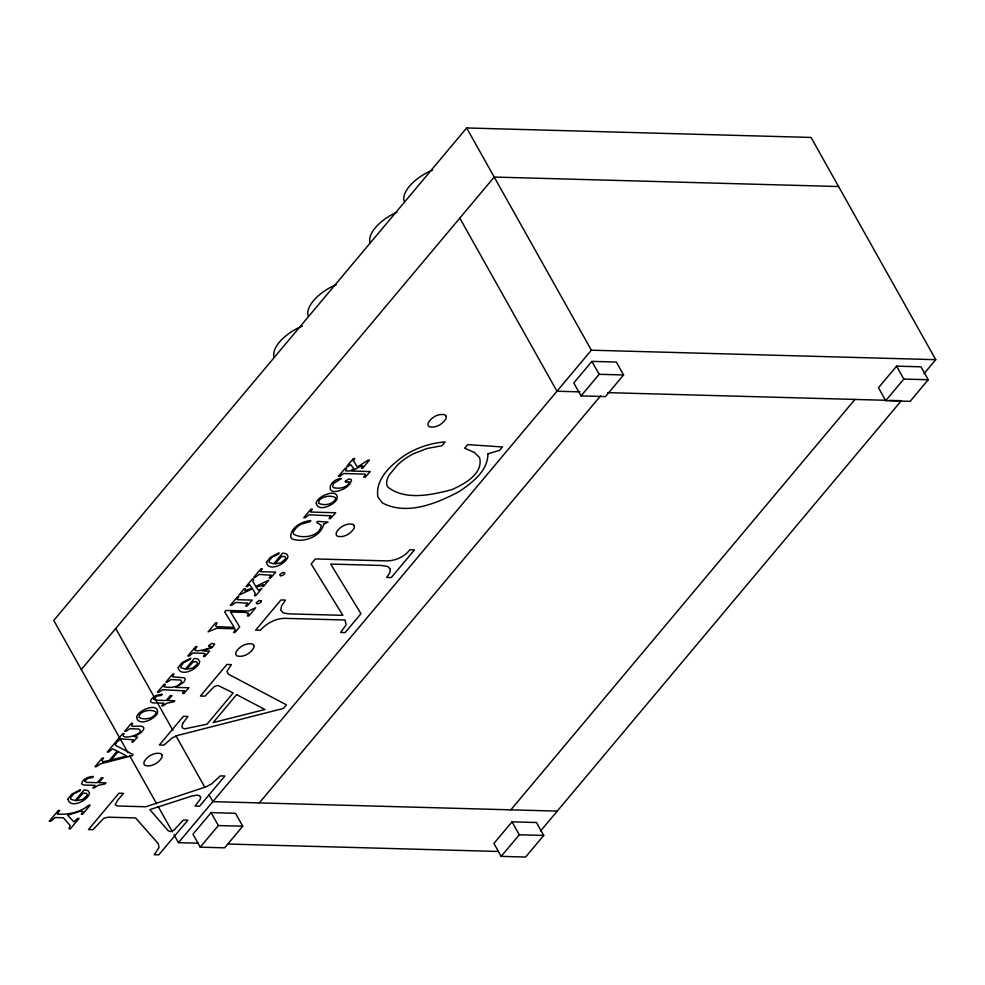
<?xml version="1.0" encoding="UTF-8"?>
<svg xmlns="http://www.w3.org/2000/svg" width="985" height="985" viewBox="0 0 985 985"><rect width="100%" height="100%" fill="white"/><g stroke="black" fill="none" stroke-linecap="round" stroke-linejoin="round"><path stroke-width="1.48" d="M923.955 373.746L935.75 359.673L811.037 137.444L466.656 127.964L53.756 620.439L128.013 752.749M81.312 669.529L494.211 177.054L838.592 186.534M173.951 834.615L178.47 842.667L591.369 350.192L935.75 359.673M211.085 812.625L192.974 834.233L200.226 847.149L224.642 847.826L242.753 826.218L235.501 813.302L211.085 812.625L218.338 825.553L242.753 826.218M591.899 361.372L573.799 382.98L581.039 395.896L605.467 396.573L623.579 374.965L616.327 362.049L591.899 361.372L599.151 374.3L623.579 374.965M200.226 847.149L218.338 825.553M581.039 395.896L599.151 374.3M259.289 802.91L600.407 396.044M510.858 809.83L854.931 399.442M512.04 821.847L493.928 843.443L501.18 856.371L525.608 857.036L543.72 835.44L536.468 822.524L512.04 821.847L519.292 834.775L543.72 835.44M896.572 366.149L878.46 387.745L885.712 400.661L910.128 401.338L928.239 379.742L920.987 366.814L896.572 366.149L903.824 379.065L928.239 379.742M501.18 856.371L519.292 834.775M885.712 400.661L903.824 379.065M540.543 831.044L901.337 400.71L889.369 400.39M580.03 391.87L556.968 391.23L459.798 218.091M607.696 392.633L886.377 400.304M557.264 811.111L212.883 801.63L209.115 794.92M178.47 842.667L198.465 843.222M227.67 844.022L498.25 851.471M466.656 127.964L591.369 350.192M115.725 628.492L172.966 730.501M175.97 735.869L204.597 786.867M129.515 755.433L156.627 803.748M158.142 806.432L172.449 831.931M404.244 201.494A32 15.218 -29.3 0 1 432.403 170.146M370.151 242.963A32 15.218 -29.3 0 1 397.053 212.144M308.256 315.976A32 15.218 -29.3 0 1 336.427 284.616M274.175 357.432A32 15.218 -29.3 0 1 302.333 326.084M84.722 781.019L86.397 782.361L97.306 782.656L101.381 777.793L103.056 777.842L98.968 782.706L105.9 782.89L104.989 783.986L98.094 785.328L94.129 787.988L92.861 787.951L95.052 785.341L83.639 785.02L81.509 783.888C82.518 778.79 88.675 776.525 93.378 776.476L92.467 777.547L87.948 778.347L84.722 781.019M153.611 698.857L155.285 700.2L166.194 700.495L170.27 695.632L171.932 695.681L167.856 700.544L174.788 700.729L173.877 701.825L166.982 703.167L163.018 705.826L161.749 705.789L163.941 703.179L152.527 702.859L150.385 701.726C151.407 696.629 157.563 694.363 162.254 694.314L161.355 695.385L156.824 696.186L153.611 698.857M353.332 460.475L357.346 467.025L368.168 460.081L369.437 460.118L362.714 468.134L361.446 468.097L362.763 466.04L361.68 465.77L351.657 471.039L370.225 471.556L365.103 477.294L363.736 477.257L365.398 474.61L364.598 474.105L343.617 473.526L339.813 476.358L338.446 476.321L345.218 468.257L346.585 468.294L345.563 470.879L349.872 470.99L353.874 468.848L350.451 464.427L347.853 466.767L346.498 466.73L353.381 458.517L354.748 458.554L353.332 460.475M208.771 645.569L209.103 646.431C218.362 645.901 197.394 652.513 195.276 650.309L194.661 649.891L197.037 646.653L195.67 646.616L187.839 655.961L189.206 655.998L192.875 653.018L203.71 653.314L205.126 653.831L203.476 656.49L204.769 656.527L209.608 651.122L202.725 650.937L212.071 647.662L214.681 644.055L211.91 643.353L208.771 645.569M162.143 755.126L162.032 757.243C158.893 762.919 151.653 767.216 145.127 765.493L143.921 764.003L144.044 761.873C147.171 756.172 154.411 751.937 160.924 753.648L162.143 755.126M253.982 645.569L253.884 647.687C250.744 653.375 243.504 657.672 236.979 655.948L235.772 654.459L235.895 652.316C239.023 646.628 246.262 642.392 252.776 644.104L253.982 645.569M354.354 525.855L354.255 527.972C351.103 533.661 343.876 537.958 337.35 536.234L336.144 534.744L336.267 532.602C339.394 526.913 346.634 522.678 353.147 524.389L354.354 525.855M446.205 416.31L446.094 418.428C442.954 424.104 435.715 428.401 429.201 426.677L427.983 425.188L428.106 423.058C431.233 417.357 438.485 413.134 444.986 414.833L446.205 416.31M261.136 600.912L261.111 601.515A2.684 1.28 -29.3 0 1 259.03 603.423L257.134 603.94L256.199 602.758L259.277 600.431L261.136 600.912M284.616 572.913L284.591 573.504A2.684 1.28 -29.3 0 1 282.51 575.425L280.614 575.929L279.678 574.76L282.744 572.433L284.616 572.913M345.366 481.333L345.637 482.293L349.01 481.69L349.515 482.342C346.991 487.846 339.529 488.831 334.161 487.846L332.647 486.824L333.521 483.5L341.45 478.476C328.916 479.166 324.262 496.489 340.872 490.124A11.709 5.565 -29.3 0 0 346.88 486.885L349.81 484.14L351.497 480.446L350.956 479.326L348.604 479.03L345.366 481.333M323.683 524.143C321.122 536.677 303.109 543.326 292.016 538.869L290.673 537.059C290.637 527.197 302.038 521.311 310.829 520.585L309.881 521.718L301.41 524.094A10.269 4.888 -29.3 0 0 296.547 527.504L294.109 530.459A9.136 4.346 -29.3 0 0 293.641 534.092C301.669 539.398 320.384 536.616 321.184 525.3L316.714 522.456L317.613 521.373L328.054 522.087L323.683 524.143M487.92 453.789C487.92 471.101 472.16 482.625 459.33 491.478C436.687 503.47 406.977 515.881 382.352 502.904L377.883 496.871C375.039 478.661 391.513 464.538 405.057 455.119C417.086 447.559 430.901 442.967 445.072 441.945L441.883 445.737L426.961 448.52L413.675 453.666A34.241 16.289 -29.3 0 0 397.46 465.019L389.346 474.844A30.436 14.479 -29.3 0 0 387.745 486.996C405.18 500.897 431.713 494.926 451.709 489.68C464.07 484.251 483.561 473.847 479.596 457.668L474.499 452.521L464.661 448.175L467.666 444.592L502.485 446.968L499.666 450.342L487.92 453.789M248.479 613.446L247.395 616.019L248.762 616.056L255.718 607.757L248.602 610.971L225.984 610.466L224.728 611.981L234.245 627.396L216.343 626.645L215.604 625.881L217.032 622.815L215.666 622.779L208.081 631.828L216.712 628.282L234.91 628.787L235.206 630.24L233.556 632.53L234.91 632.567L239.663 626.903L230.576 612.005L245.844 612.424L248.479 613.446M390.319 568.874L389.925 572.482L386.736 577.419L391.279 577.555L414.463 549.901L409.92 549.765C404.281 556.931 395.477 560.884 386.428 560.884L315.36 558.938L311.149 563.962L342.879 615.342L288.925 613.864L283.224 612.867L280.75 610.294L281.501 606.058L285.502 600.087L280.959 599.963L255.669 630.129L260.2 630.252C266.479 623.53 275.086 618.58 284.431 618.334L345.095 620.008L346.117 624.847L340.588 632.468L345.132 632.592L360.953 613.704L330.677 564.06L381.552 565.464L387.585 566.424L390.319 568.874M133.184 739.772L131.842 742.062L133.024 742.087L137.555 737.112L134.194 736.558L140.892 732.803L143.478 729.799L143.847 727.718C141.458 723.593 127.656 729.503 132.753 723.335L131.387 723.298L124.738 731.227L126.105 731.264L129.848 728.654L139.057 729.072L140.387 730.759C140.436 736.029 118.237 740.215 124.184 733.554L122.817 733.517L116.144 741.471L117.51 741.52L120.995 738.898L133.184 739.772M136.595 717.24C138.085 726.844 154.165 719.555 157.378 713.472C160.013 701.652 138.208 709.545 136.595 717.24M316.21 503.003C317.699 512.606 333.78 505.317 336.993 499.247C339.628 487.427 317.823 495.307 316.21 503.003M330.812 515.808L329.039 518.639L330.406 518.676L335.688 512.742L311.051 512.065L310.497 511.769L312.282 509.196L310.928 509.159L303.799 517.667L305.153 517.704L309.167 514.773L330.812 515.808M184.121 690.83L182.508 693.415L183.875 693.452L188.96 687.764L175.859 687.395L183.875 682.051L185.278 679.428L184.404 677.84L173.212 676.88L172.375 676.498L174.025 674.097L172.671 674.06L165.862 682.186L167.216 682.223L170.984 679.551L180.76 680.044L181.634 681.829C178.162 687.813 169.752 688.059 163.83 686.717L165.455 684.316L164.101 684.279L157.44 692.233L158.794 692.27L162.636 689.722L184.121 690.83M68.002 799.032C69.541 809.239 88.182 800.867 89.536 793.036L87.887 790.549L84.181 789.835L75.155 800.596L70.748 799.167L70.711 797.567L73.407 794.119L80.179 790.659L80.548 789.601L71.782 794.156L68.002 799.032M82.9 811.541L81.226 814.213L82.58 814.25L90.177 805.201L88.81 805.164C80.708 812.305 68.445 814.693 57.943 814.201L57.265 813.832L59.753 810.409L58.386 810.372L49.25 821.268L50.617 821.305L55.123 817.55L63.385 817.784L70.181 825.504L68.987 828.816L70.341 828.853L79.059 818.461L77.704 818.424L73.838 821.859L67.645 815.284L80.302 811.197L82.9 811.541M178.223 667.571C179.762 677.779 198.404 669.406 199.746 661.575L198.108 659.088L194.402 658.374L185.365 669.147L180.969 667.707L180.932 666.106L183.616 662.659L190.4 659.199L190.77 658.14L182.003 662.696L178.223 667.571M200.632 797.111L200.189 799.364L195.055 806.05L199.598 806.173L224.888 776.008L220.357 775.872L211.43 784.011L206 786.867L145.755 806.764L117.449 805.989L115.183 804.782L117.769 800.14L123.47 793.356L118.926 793.221L88.478 829.542L93.009 829.666L103.696 818.363L108.079 817.168L135.598 817.932L158.253 843.665L159.016 847.519L154.251 854.721L158.782 854.845L187.852 820.185L183.308 820.062L173.988 830.146L170.417 831.525L168.201 830.7L149.806 809.621L191.976 796.003L197.135 795.154L199.586 795.695L200.632 797.111M266.492 562.275C268.031 572.482 286.672 564.122 288.026 556.291L286.389 553.792L282.67 553.09L273.645 563.851L269.237 562.423L269.213 560.81L271.897 557.362L278.669 553.915L279.038 552.856L270.284 557.412L266.492 562.275M247.506 603.263L245.708 606.034L247.063 606.071L252.271 600.111L237.644 599.705L237.003 599.422L238.85 596.787L237.496 596.75L230.33 605.283L231.697 605.319L235.698 602.414L247.506 603.263M270.974 575.252L269.188 578.035L270.543 578.072L275.751 572.1L261.123 571.706L260.483 571.423L262.33 568.776L260.963 568.739L253.81 577.284L255.177 577.321L259.166 574.403L270.974 575.252M102.046 760.149L102.686 761.824L109.31 760.432L117.166 751.062L112.573 748.797L108.695 752.023L107.328 751.986L115.27 742.518L116.636 742.555L115.282 744.623L115.737 745.436L133.147 754.633L132.249 755.717L100.519 763.806L96.382 766.712L95.028 766.675L102.231 758.068L103.597 758.105L102.046 760.149M182.804 723.212L181.893 726.253L182.681 728.137L184.934 728.826L207.022 724.172L233.211 692.935L217.87 685.4L214.102 686.717L204.954 696.161L200.423 696.026L226.882 664.469L231.413 664.592L226.907 671.487L228.434 674.196L286.463 704.854L283.458 708.437L177.731 735.413L172.289 737.888L163.916 745.103L159.385 744.98L183.419 716.304L187.95 716.427L182.804 723.212M139.587 714.47L138.971 717.486C144.413 720.17 152.983 718.939 156.024 713.165L155.827 711.798C150.779 709.2 143.613 710.382 139.587 714.47M319.202 500.245L318.586 503.249C324.028 505.933 332.598 504.714 335.639 498.939L335.442 497.56C330.394 494.962 323.228 496.144 319.202 500.245M87.394 795.375L82.518 799.561L76.436 800.633L83.097 793.233L86.495 793.282L87.394 795.375M197.616 663.915L192.74 668.101L186.657 669.172L193.319 661.772L196.717 661.821L197.616 663.915M285.896 558.63L281.008 562.817L274.926 563.888L281.587 556.488L284.997 556.537L285.896 558.63M263.106 584.991L262.232 586.457L263.475 586.494L268.794 580.153L255.804 586.395L252.862 581.569L253.822 578.921L252.468 578.885L246.016 586.567L247.383 586.604L249.661 584.573L252.074 588.033L244.896 590.84L245.56 588.771L244.206 588.735L238.727 595.272L252.517 588.771L255.275 593.364L254.475 595.703L255.731 595.74L261.813 588.488L258.378 590.2L256.162 587.183L263.106 584.991M118.2 751.567L111.157 759.952L126.683 756.037L118.2 751.567M236.622 694.622L213.166 722.596L264.916 709.52L236.622 694.622"/></g></svg>
